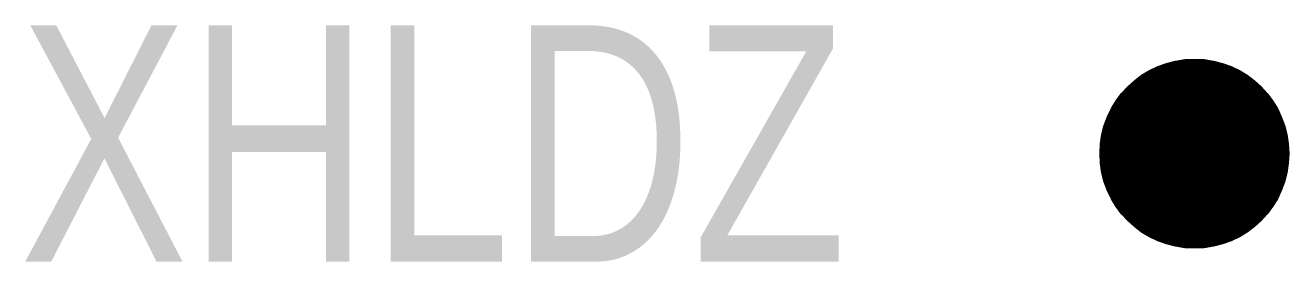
# Model space of a CAD drawing. Extents: x -9.9 to 0.8, y -0.9 to 1.1.
import ezdxf

# ---------------------------------------------------------------- set-up
doc = ezdxf.new("R2010")
doc.units = 0
doc.header["$MEASUREMENT"] = 0
doc.layers.get('0').update_dxf_attribs({"linetype": 'CONTINUOUS'})

msp = doc.modelspace()

# ---------------------------------------------------------------- linework, layer by layer
at = {"const_width": 0.8}
msp.add_lwpolyline([(0.4, 0, -1), (-0.4, 0, -1)], format="xyb", close=True, dxfattribs=at)
msp.add_circle((0, 0), 0.8)

# ---------------------------------------------------------------- texts
at = {"width": 0.8}
msp.add_attdef('XHLDZ', (-9.964, -0.914), 'XH-5', height=2, dxfattribs=at)

doc.saveas('drawing.dxf')
